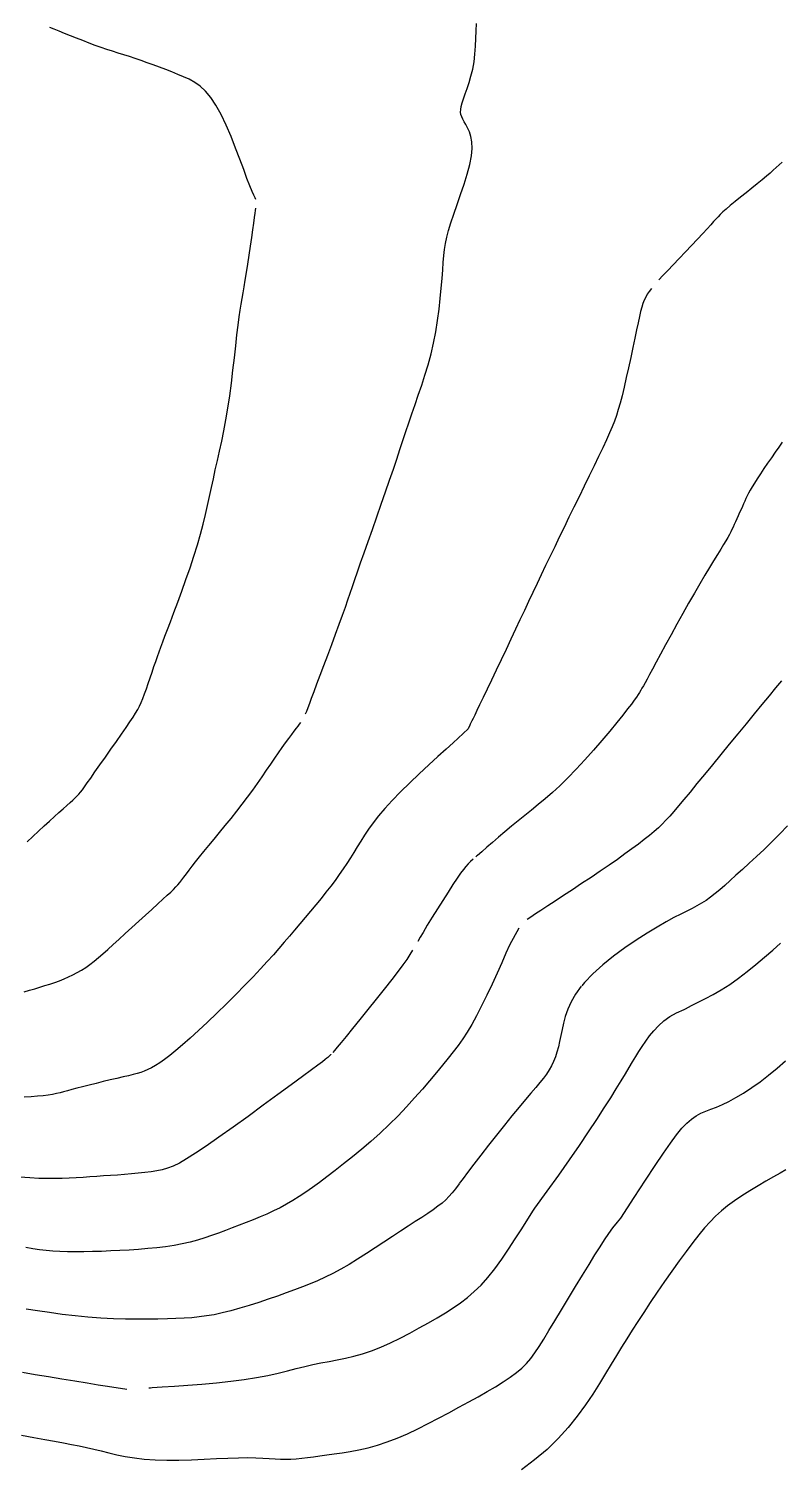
# Model space of a CAD drawing. Header units: millimetres. Extents: x 2235526 to 2245569, y 371981 to 382303.
# Drawn here: x 2242729.5 to 2242881.2, y 379472.9 to 379762.4 of the extents above; entities that cross this region are included whole.
import ezdxf

# ---------------------------------------------------------------- set-up
doc = ezdxf.new("R2010")
doc.units = ezdxf.units.MM
doc.linetypes.add('CONTI', pattern=[0])
for name, color, linetype, transparency in [('145', 10, 'CONTI', 0.7), ('147', 10, 'CONTI', 0.7), ('149', 10, 'CONTI', 0.7), ('151', 10, 'CONTI', 0.7), ('153', 10, 'CONTI', 0.7), ('155', 10, 'CONTI', 0.7), ('157', 10, 'CONTI', 0.7), ('159', 10, 'CONTI', 0.7), ('161', 10, 'CONTI', 0.7)]:
    doc.layers.add(name, color=color, linetype=linetype, transparency=transparency)

msp = doc.modelspace()

# ---------------------------------------------------------------- linework, layer by layer
at = {"layer": '145', "elevation": 145}
msp.add_lwpolyline([(2242882.28, 379532.25), (2242881.14, 379531.61), (2242879.78, 379530.85), (2242878.27, 379529.98), (2242876.66, 379529.02), (2242875.01, 379528.02), (2242873.41, 379526.99), (2242871.89, 379525.97), (2242870.52, 379524.97), (2242869.27, 379523.96), (2242868.11, 379522.9), (2242866.98, 379521.78), (2242865.86, 379520.54), (2242864.71, 379519.15), (2242863.48, 379517.58), (2242862.14, 379515.81), (2242860.73, 379513.87), (2242859.26, 379511.82), (2242857.78, 379509.7), (2242856.32, 379507.58), (2242854.92, 379505.49), (2242853.59, 379503.5), (2242852.38, 379501.64), (2242851.25, 379499.89), (2242850.18, 379498.19), (2242849.14, 379496.51), (2242848.1, 379494.81), (2242847.03, 379493.05), (2242845.89, 379491.17), (2242844.66, 379489.16), (2242843.32, 379487.03), (2242841.84, 379484.82), (2242840.2, 379482.56), (2242838.38, 379480.29), (2242836.34, 379478.05), (2242834.09, 379475.86), (2242831.59, 379473.76), (2242828.93, 379471.77)], dxfattribs=at)
at = {"layer": '147'}
msp.add_lwpolyline([(2242849, 379522.53), (2242851.69, 379526.65), (2242853.98, 379530.16), (2242855.93, 379533.13), (2242857.58, 379535.62), (2242858.99, 379537.66), (2242860.21, 379539.32), (2242861.3, 379540.64), (2242862.29, 379541.68), (2242863.25, 379542.5), (2242864.2, 379543.14), (2242865.15, 379543.65), (2242866.13, 379544.08), (2242867.16, 379544.48), (2242868.27, 379544.91), (2242869.47, 379545.41), (2242870.77, 379546.03), (2242872.21, 379546.81), (2242873.75, 379547.75), (2242875.38, 379548.83), (2242877.06, 379550.03), (2242878.77, 379551.34), (2242880.49, 379552.75), (2242882.18, 379554.22)], dxfattribs=at)
at = {"layer": '147', "elevation": 147}
msp.add_lwpolyline([(2242728.05, 379478.73), (2242730.52, 379478.26), (2242732.74, 379477.85), (2242734.72, 379477.49), (2242736.51, 379477.17), (2242738.15, 379476.86), (2242739.68, 379476.55), (2242741.16, 379476.24), (2242742.62, 379475.91), (2242744.11, 379475.55), (2242745.65, 379475.16), (2242747.27, 379474.79), (2242748.99, 379474.43), (2242750.84, 379474.13), (2242752.83, 379473.88), (2242755, 379473.73), (2242757.35, 379473.67), (2242759.83, 379473.69), (2242762.38, 379473.77), (2242764.91, 379473.88), (2242767.38, 379474), (2242769.71, 379474.11), (2242771.83, 379474.18), (2242773.69, 379474.2), (2242775.32, 379474.17), (2242776.76, 379474.1), (2242778.04, 379474.03), (2242779.21, 379473.96), (2242780.3, 379473.9), (2242781.36, 379473.88), (2242782.42, 379473.91), (2242783.5, 379473.98), (2242784.61, 379474.09), (2242785.77, 379474.23), (2242786.99, 379474.39), (2242788.28, 379474.58), (2242789.67, 379474.77), (2242791.15, 379474.97), (2242792.72, 379475.2), (2242794.39, 379475.47), (2242796.14, 379475.8), (2242797.97, 379476.21), (2242799.87, 379476.73), (2242801.83, 379477.37), (2242803.85, 379478.14), (2242805.92, 379479.03), (2242808.01, 379480.01), (2242810.11, 379481.06), (2242812.21, 379482.15), (2242814.28, 379483.26), (2242816.31, 379484.36), (2242818.29, 379485.44), (2242820.19, 379486.49), (2242822, 379487.51), (2242823.69, 379488.5), (2242825.26, 379489.47), (2242826.68, 379490.42), (2242827.93, 379491.35), (2242829.01, 379492.26), (2242829.95, 379493.2), (2242830.81, 379494.21), (2242831.65, 379495.33), (2242832.5, 379496.61), (2242833.43, 379498.09), (2242834.48, 379499.82), (2242835.68, 379501.82), (2242837.02, 379504.03), (2242838.42, 379506.35), (2242839.85, 379508.71), (2242841.25, 379511.01), (2242842.57, 379513.17), (2242843.76, 379515.1), (2242844.78, 379516.74), (2242845.69, 379518.14), (2242846.53, 379519.39), (2242847.39, 379520.56), (2242848.31, 379521.72), (2242849, 379522.53)], dxfattribs=at)
at = {"layer": '149', "elevation": 149}
for points in [[(2242861.76, 379564.6), (2242862.02, 379564.74), (2242863.23, 379565.37), (2242864.58, 379566.04), (2242866.04, 379566.78), (2242867.59, 379567.62), (2242869.24, 379568.57), (2242870.94, 379569.65), (2242872.7, 379570.89), (2242874.48, 379572.24), (2242876.25, 379573.67), (2242877.98, 379575.12), (2242879.65, 379576.56), (2242881.21, 379577.94)], [(2242753.77, 379488.28), (2242754.07, 379488.3), (2242754.39, 379488.32), (2242756.45, 379488.45), (2242758.89, 379488.61), (2242761.6, 379488.81), (2242764.47, 379489.03), (2242767.4, 379489.3), (2242770.29, 379489.61), (2242773.01, 379489.97), (2242775.49, 379490.37), (2242777.75, 379490.8), (2242779.81, 379491.26), (2242781.72, 379491.72), (2242783.5, 379492.17), (2242785.2, 379492.59), (2242786.85, 379492.97), (2242788.48, 379493.3), (2242790.11, 379493.61), (2242791.75, 379493.91), (2242793.41, 379494.25), (2242795.11, 379494.65), (2242796.86, 379495.13), (2242798.67, 379495.74), (2242800.56, 379496.48), (2242802.49, 379497.34), (2242804.44, 379498.29), (2242806.39, 379499.3), (2242808.31, 379500.35), (2242810.16, 379501.4), (2242811.92, 379502.43), (2242813.57, 379503.42), (2242815.13, 379504.4), (2242816.61, 379505.41), (2242818.03, 379506.49), (2242819.42, 379507.68), (2242820.78, 379509.02), (2242822.16, 379510.55), (2242823.54, 379512.3), (2242824.94, 379514.22), (2242826.32, 379516.25), (2242827.67, 379518.32), (2242828.98, 379520.36), (2242830.22, 379522.33), (2242831.38, 379524.14), (2242831.64, 379524.53)], [(2242728.27, 379491.42), (2242730.81, 379490.98), (2242733.48, 379490.54), (2242736.19, 379490.09), (2242738.84, 379489.66), (2242741.32, 379489.26), (2242743.54, 379488.9), (2242745.4, 379488.6), (2242749.33, 379487.99)]]:
    msp.add_lwpolyline(points, dxfattribs=at)
at = {"layer": '149'}
msp.add_lwpolyline([(2242831.64, 379524.53), (2242834.12, 379527.92), (2242836.45, 379531.16), (2242838.62, 379534.25), (2242840.63, 379537.17), (2242842.46, 379539.9), (2242844.13, 379542.42), (2242845.62, 379544.73), (2242846.93, 379546.79), (2242848.06, 379548.6), (2242849.04, 379550.2), (2242849.9, 379551.61), (2242850.66, 379552.87), (2242851.35, 379554.02), (2242852, 379555.09), (2242852.64, 379556.13), (2242853.3, 379557.16), (2242854, 379558.21), (2242854.77, 379559.27), (2242855.62, 379560.31), (2242856.57, 379561.33), (2242857.64, 379562.29), (2242858.85, 379563.16), (2242860.22, 379563.94), (2242861.76, 379564.6)], dxfattribs=at)
at = {"layer": '151', "elevation": 151}
for points in [[(2242882.63, 379601.66), (2242881.05, 379600), (2242879.46, 379598.41), (2242877.89, 379596.89), (2242876.36, 379595.45), (2242874.89, 379594.09), (2242873.5, 379592.82), (2242872.2, 379591.66), (2242871.02, 379590.59), (2242869.94, 379589.63), (2242868.93, 379588.76), (2242867.98, 379587.97), (2242867.07, 379587.25), (2242866.17, 379586.61), (2242865.27, 379586.03), (2242864.34, 379585.5), (2242863.36, 379584.98), (2242862.27, 379584.43), (2242861.07, 379583.83), (2242859.7, 379583.12), (2242858.13, 379582.26), (2242856.34, 379581.23), (2242854.31, 379579.99), (2242852.1, 379578.57), (2242849.81, 379577), (2242847.53, 379575.32), (2242845.35, 379573.58), (2242843.36, 379571.81), (2242841.64, 379570.04), (2242841.37, 379569.72), (2242841.1, 379569.4)], [(2242840.99, 379569.27), (2242839.84, 379567.67), (2242838.95, 379566.13), (2242838.28, 379564.64), (2242837.78, 379563.21), (2242837.41, 379561.84), (2242837.12, 379560.55), (2242836.88, 379559.35), (2242836.63, 379558.15), (2242836.37, 379557.04), (2242836.08, 379556), (2242835.77, 379555.03), (2242835.41, 379554.11), (2242835.01, 379553.24), (2242834.54, 379552.4), (2242834, 379551.58), (2242833.38, 379550.74), (2242832.65, 379549.84), (2242831.81, 379548.85), (2242830.84, 379547.73), (2242829.73, 379546.43), (2242828.46, 379544.92), (2242827.02, 379543.17), (2242825.48, 379541.26), (2242823.87, 379539.24), (2242822.27, 379537.21), (2242820.72, 379535.23), (2242819.3, 379533.38), (2242818.06, 379531.74), (2242817.14, 379530.51), (2242816.37, 379529.47)], [(2242816.35, 379529.45), (2242815.59, 379528.44), (2242814.93, 379527.6), (2242814.3, 379526.87), (2242813.65, 379526.21), (2242812.91, 379525.56), (2242812.08, 379524.91), (2242811.11, 379524.21), (2242810.02, 379523.47), (2242808.82, 379522.66), (2242807.49, 379521.8), (2242806.06, 379520.87), (2242804.53, 379519.87), (2242802.89, 379518.79), (2242801.18, 379517.67), (2242799.43, 379516.51), (2242797.65, 379515.36), (2242795.88, 379514.24), (2242794.14, 379513.18), (2242792.46, 379512.21), (2242790.86, 379511.34), (2242789.31, 379510.57), (2242787.79, 379509.87), (2242786.28, 379509.23), (2242784.73, 379508.62), (2242783.14, 379508.02), (2242781.46, 379507.41), (2242779.68, 379506.78), (2242777.82, 379506.14), (2242775.93, 379505.5), (2242774.02, 379504.89), (2242772.13, 379504.32), (2242770.3, 379503.81), (2242768.56, 379503.38), (2242766.94, 379503.03), (2242765.39, 379502.77), (2242763.89, 379502.57), (2242762.39, 379502.43), (2242760.85, 379502.33), (2242759.22, 379502.26), (2242757.48, 379502.2), (2242755.58, 379502.15), (2242753.53, 379502.12), (2242751.35, 379502.1), (2242749.03, 379502.13), (2242746.6, 379502.2), (2242744.06, 379502.33), (2242741.43, 379502.53), (2242738.86, 379502.79), (2242736.27, 379503.1), (2242733.72, 379503.45), (2242731.26, 379503.81), (2242728.96, 379504.18)]]:
    msp.add_lwpolyline(points, dxfattribs=at)
at = {"layer": '153', "elevation": 153}
for points in [[(2242881.38, 379630.91), (2242880.21, 379629.48), (2242878.88, 379627.86), (2242877.43, 379626.1), (2242875.87, 379624.2), (2242874.24, 379622.22), (2242872.56, 379620.17), (2242870.85, 379618.08), (2242869.14, 379616), (2242867.47, 379613.96), (2242865.86, 379612), (2242864.34, 379610.15), (2242862.94, 379608.46), (2242861.7, 379606.95), (2242860.63, 379605.66), (2242859.7, 379604.56), (2242858.87, 379603.61), (2242858.09, 379602.77), (2242857.34, 379602), (2242856.56, 379601.26), (2242855.71, 379600.51), (2242854.76, 379599.71), (2242853.7, 379598.86), (2242852.53, 379597.96), (2242851.23, 379597), (2242849.82, 379595.97), (2242848.28, 379594.88), (2242846.62, 379593.73), (2242844.83, 379592.51), (2242842.97, 379591.25), (2242841.07, 379589.99), (2242839.2, 379588.75), (2242837.4, 379587.56), (2242835.73, 379586.46), (2242834.23, 379585.48), (2242832.87, 379584.59), (2242831.75, 379583.86), (2242830.83, 379583.25), (2242830.09, 379582.75)], [(2242828.37, 379580.99), (2242826.51, 379577.55), (2242825.8, 379575.93), (2242824.95, 379574.02), (2242824.01, 379571.91), (2242823, 379569.7), (2242821.95, 379567.47), (2242820.9, 379565.32), (2242819.88, 379563.34), (2242818.92, 379561.6), (2242818, 379560.05), (2242817.08, 379558.65), (2242816.15, 379557.34), (2242815.18, 379556.06), (2242814.14, 379554.75), (2242813.01, 379553.37), (2242811.76, 379551.86), (2242810.4, 379550.23), (2242808.94, 379548.53), (2242807.38, 379546.76), (2242805.74, 379544.97), (2242804.02, 379543.17), (2242802.25, 379541.39), (2242800.42, 379539.67), (2242798.56, 379538), (2242796.69, 379536.4), (2242794.85, 379534.88), (2242793.05, 379533.44), (2242791.32, 379532.09), (2242789.69, 379530.85), (2242788.16, 379529.71), (2242786.74, 379528.67), (2242785.39, 379527.73), (2242784.09, 379526.86), (2242782.81, 379526.05), (2242781.54, 379525.31), (2242780.26, 379524.62), (2242778.93, 379523.96), (2242777.57, 379523.34), (2242776.18, 379522.74), (2242774.78, 379522.17), (2242773.37, 379521.62), (2242771.96, 379521.08), (2242770.57, 379520.54), (2242769.19, 379520.01), (2242767.81, 379519.5), (2242766.42, 379518.99), (2242765.01, 379518.52), (2242763.56, 379518.07), (2242762.06, 379517.67), (2242760.49, 379517.31), (2242758.84, 379517), (2242757.12, 379516.75), (2242755.35, 379516.53), (2242753.53, 379516.36), (2242751.68, 379516.21), (2242749.8, 379516.08), (2242747.92, 379515.98), (2242746.05, 379515.89), (2242744.19, 379515.81), (2242742.38, 379515.75), (2242740.61, 379515.72), (2242738.91, 379515.71), (2242737.3, 379515.73), (2242735.79, 379515.77), (2242734.38, 379515.86), (2242733.04, 379515.98), (2242731.71, 379516.14), (2242730.35, 379516.34), (2242728.9, 379516.58)]]:
    msp.add_lwpolyline(points, dxfattribs=at)
at = {"layer": '155', "elevation": 155}
for points in [[(2242881.54, 379679.02), (2242880.85, 379678.03), (2242880.12, 379676.98), (2242879.36, 379675.88), (2242878.6, 379674.78), (2242877.86, 379673.69), (2242877.15, 379672.64), (2242876.51, 379671.66), (2242875.94, 379670.78), (2242875.47, 379670.01), (2242875.08, 379669.34), (2242874.75, 379668.74), (2242874.48, 379668.2), (2242874.23, 379667.68), (2242874, 379667.16), (2242873.76, 379666.62), (2242873.5, 379666.05), (2242873.23, 379665.44), (2242872.95, 379664.81), (2242872.67, 379664.18), (2242872.39, 379663.56), (2242872.12, 379662.96), (2242871.86, 379662.41), (2242871.63, 379661.9), (2242871.4, 379661.42), (2242871.16, 379660.93), (2242870.88, 379660.41), (2242870.56, 379659.83), (2242870.17, 379659.16), (2242869.7, 379658.37), (2242869.13, 379657.43), (2242868.46, 379656.35), (2242867.69, 379655.12), (2242866.84, 379653.73), (2242865.91, 379652.18), (2242864.9, 379650.47), (2242863.81, 379648.6), (2242862.66, 379646.58), (2242861.48, 379644.46), (2242860.29, 379642.3), (2242859.12, 379640.18), (2242858.02, 379638.15), (2242857, 379636.28), (2242856.11, 379634.63), (2242855.37, 379633.26), (2242854.76, 379632.14), (2242854.26, 379631.24), (2242853.86, 379630.51), (2242853.52, 379629.91), (2242853.24, 379629.42), (2242852.99, 379628.98), (2242852.75, 379628.56), (2242852.48, 379628.12), (2242852.14, 379627.6), (2242851.7, 379626.98), (2242851.12, 379626.2), (2242850.35, 379625.21), (2242849.37, 379623.98), (2242848.15, 379622.47), (2242846.73, 379620.75), (2242845.15, 379618.87), (2242843.46, 379616.92), (2242841.72, 379614.96), (2242839.98, 379613.06), (2242838.29, 379611.31), (2242836.68, 379609.74), (2242835.16, 379608.34), (2242833.7, 379607.08), (2242832.3, 379605.92), (2242830.93, 379604.82), (2242829.58, 379603.75), (2242828.24, 379602.68), (2242826.89, 379601.57), (2242825.56, 379600.46), (2242824.28, 379599.35), (2242823.06, 379598.29), (2242821.93, 379597.31), (2242820.92, 379596.42), (2242820.05, 379595.67), (2242819.87, 379595.51), (2242819.7, 379595.36)], [(2242819.21, 379594.94), (2242818.67, 379594.45), (2242818.18, 379593.98), (2242817.71, 379593.47), (2242817.21, 379592.85), (2242816.65, 379592.08), (2242815.96, 379591.09), (2242815.1, 379589.79), (2242814.11, 379588.27), (2242813.06, 379586.61), (2242811.97, 379584.89), (2242810.92, 379583.19), (2242809.93, 379581.58), (2242809.07, 379580.14), (2242808.49, 379579.15), (2242807.99, 379578.29)], [(2242806.95, 379576.53), (2242806.4, 379575.66), (2242805.77, 379574.71), (2242805, 379573.63), (2242804.05, 379572.34), (2242802.75, 379570.63), (2242801.24, 379568.71), (2242799.62, 379566.65), (2242797.96, 379564.58), (2242796.34, 379562.57), (2242794.85, 379560.74), (2242793.57, 379559.17), (2242792.54, 379557.91), (2242791.77, 379556.99), (2242791.22, 379556.34), (2242790.85, 379555.91)], [(2242790.5, 379555.53), (2242790.44, 379555.47), (2242790.39, 379555.42), (2242789.96, 379554.99), (2242789.87, 379554.91), (2242789.69, 379554.76), (2242789.35, 379554.49), (2242788.76, 379554.05), (2242787.85, 379553.37), (2242786.55, 379552.4), (2242784.78, 379551.09), (2242782.49, 379549.4), (2242779.8, 379547.43), (2242776.84, 379545.27), (2242773.77, 379543.04), (2242770.73, 379540.85), (2242767.85, 379538.81), (2242765.28, 379537.03), (2242763.14, 379535.59), (2242761.37, 379534.48), (2242759.9, 379533.63), (2242758.64, 379533.02), (2242757.52, 379532.58), (2242756.46, 379532.27), (2242755.38, 379532.04), (2242754.2, 379531.85), (2242752.94, 379531.69), (2242751.62, 379531.55), (2242750.24, 379531.42), (2242748.84, 379531.31), (2242747.42, 379531.21), (2242746.01, 379531.11), (2242744.61, 379531.01), (2242743.24, 379530.91), (2242741.86, 379530.82), (2242740.49, 379530.73), (2242739.1, 379530.65), (2242737.69, 379530.58), (2242736.25, 379530.53), (2242734.77, 379530.5), (2242733.22, 379530.49), (2242731.55, 379530.53), (2242729.73, 379530.61), (2242727.72, 379530.76)]]:
    msp.add_lwpolyline(points, dxfattribs=at)
at = {"layer": '157', "elevation": 157}
for points in [[(2242881.5, 379735.49), (2242880.9, 379734.96), (2242880.32, 379734.44), (2242879.73, 379733.89), (2242879.08, 379733.31), (2242878.34, 379732.67), (2242877.49, 379731.94), (2242876.5, 379731.13), (2242875.42, 379730.25), (2242874.28, 379729.34), (2242873.15, 379728.43), (2242872.06, 379727.55), (2242871.07, 379726.75), (2242870.23, 379726.04), (2242869.57, 379725.46), (2242869.04, 379724.96), (2242868.59, 379724.51), (2242868.17, 379724.04), (2242867.7, 379723.51), (2242867.14, 379722.87), (2242866.42, 379722.08), (2242865.51, 379721.09), (2242864.44, 379719.95), (2242863.25, 379718.7), (2242862.01, 379717.4), (2242860.76, 379716.09), (2242859.55, 379714.83), (2242858.44, 379713.67), (2242857.48, 379712.66), (2242856.66, 379711.77)], [(2242855.15, 379710.01), (2242854.7, 379709.42), (2242854.32, 379708.86), (2242854, 379708.3), (2242853.7, 379707.67), (2242853.43, 379707), (2242853.19, 379706.25), (2242852.96, 379705.37), (2242852.72, 379704.35), (2242852.45, 379703.13), (2242852.15, 379701.68), (2242851.79, 379699.98), (2242851.4, 379698.1), (2242850.97, 379696.1), (2242850.52, 379694.05), (2242850.07, 379692.04), (2242849.64, 379690.13), (2242849.22, 379688.4), (2242848.84, 379686.91), (2242848.47, 379685.6), (2242848.09, 379684.41), (2242847.69, 379683.27), (2242847.23, 379682.11), (2242846.7, 379680.88), (2242846.07, 379679.49), (2242845.33, 379677.91), (2242844.49, 379676.14), (2242843.57, 379674.23), (2242842.6, 379672.22), (2242841.59, 379670.14), (2242840.56, 379668.03), (2242839.53, 379665.93), (2242838.52, 379663.87), (2242837.54, 379661.84), (2242836.57, 379659.86), (2242835.63, 379657.92), (2242834.71, 379656.01), (2242833.81, 379654.14), (2242832.93, 379652.3), (2242832.07, 379650.49), (2242831.22, 379648.69), (2242830.37, 379646.89), (2242829.51, 379645.06), (2242828.63, 379643.2), (2242827.73, 379641.28), (2242826.79, 379639.3), (2242825.82, 379637.23), (2242824.82, 379635.13), (2242823.83, 379633.05), (2242822.88, 379631.05), (2242821.99, 379629.18), (2242821.19, 379627.5), (2242820.49, 379626.05), (2242819.94, 379624.89), (2242819.5, 379623.98), (2242819.17, 379623.29), (2242818.92, 379622.79), (2242818.74, 379622.42), (2242818.61, 379622.16), (2242818.52, 379621.96), (2242818.16, 379621.2), (2242815.14, 379618.35), (2242813.74, 379617.1), (2242812.08, 379615.6), (2242810.24, 379613.92), (2242808.31, 379612.14), (2242806.38, 379610.3), (2242804.52, 379608.48), (2242802.82, 379606.73), (2242801.35, 379605.12), (2242800.1, 379603.63), (2242799.02, 379602.25), (2242798.09, 379600.95), (2242797.27, 379599.73), (2242796.52, 379598.56), (2242795.81, 379597.42), (2242795.11, 379596.29), (2242794.41, 379595.18), (2242793.69, 379594.06), (2242792.94, 379592.94), (2242792.16, 379591.8), (2242791.33, 379590.64), (2242790.44, 379589.45), (2242789.49, 379588.23), (2242788.49, 379586.98), (2242787.44, 379585.7), (2242786.37, 379584.42), (2242785.29, 379583.14), (2242784.21, 379581.87), (2242783.15, 379580.62), (2242782.11, 379579.4), (2242781.07, 379578.17), (2242780, 379576.93), (2242778.87, 379575.63), (2242777.64, 379574.26), (2242776.29, 379572.8), (2242774.79, 379571.2), (2242773.11, 379569.47), (2242771.3, 379567.63), (2242769.41, 379565.75), (2242767.49, 379563.88), (2242765.59, 379562.06), (2242763.77, 379560.35), (2242762.08, 379558.8), (2242760.56, 379557.46), (2242759.2, 379556.31), (2242757.99, 379555.34), (2242756.91, 379554.52), (2242755.94, 379553.85), (2242755.07, 379553.3), (2242754.27, 379552.84), (2242753.54, 379552.47), (2242752.83, 379552.17), (2242752.12, 379551.91), (2242751.37, 379551.68), (2242750.55, 379551.47), (2242749.62, 379551.24), (2242748.55, 379550.99), (2242747.32, 379550.7), (2242745.96, 379550.38), (2242744.54, 379550.04), (2242743.1, 379549.69), (2242741.69, 379549.34), (2242740.37, 379549.01), (2242739.19, 379548.7), (2242738.19, 379548.43), (2242737.33, 379548.19), (2242736.56, 379547.98), (2242735.84, 379547.79), (2242735.11, 379547.63), (2242734.32, 379547.48), (2242733.44, 379547.34), (2242732.41, 379547.21), (2242731.25, 379547.09), (2242729.98, 379546.98), (2242728.62, 379546.89)]]:
    msp.add_lwpolyline(points, dxfattribs=at)
at = {"layer": '159', "elevation": 159}
for points in [[(2242785.37, 379624.22), (2242785.6, 379624.78), (2242785.87, 379625.48), (2242786.2, 379626.35), (2242786.59, 379627.42), (2242787.08, 379628.73), (2242787.66, 379630.29), (2242788.33, 379632.05), (2242789.07, 379634.01), (2242789.85, 379636.09), (2242790.65, 379638.22), (2242791.43, 379640.32), (2242792.18, 379642.33), (2242792.85, 379644.16), (2242793.42, 379645.78), (2242793.92, 379647.22), (2242794.39, 379648.58), (2242794.84, 379649.92), (2242795.32, 379651.33), (2242795.84, 379652.88), (2242796.46, 379654.66), (2242797.17, 379656.71), (2242797.98, 379658.99), (2242798.85, 379661.43), (2242799.74, 379663.95), (2242800.64, 379666.5), (2242801.51, 379669), (2242802.33, 379671.37), (2242803.08, 379673.57), (2242803.76, 379675.61), (2242804.39, 379677.54), (2242805, 379679.38), (2242805.59, 379681.17), (2242806.18, 379682.95), (2242806.8, 379684.76), (2242807.45, 379686.62), (2242808.12, 379688.54), (2242808.8, 379690.52), (2242809.46, 379692.56), (2242810.09, 379694.66), (2242810.68, 379696.82), (2242811.2, 379699.03), (2242811.64, 379701.3), (2242812.01, 379703.59), (2242812.31, 379705.85), (2242812.55, 379708.04), (2242812.75, 379710.12), (2242812.91, 379712.05), (2242813.04, 379713.78), (2242813.16, 379715.3), (2242813.27, 379716.65), (2242813.41, 379717.9), (2242813.6, 379719.12), (2242813.85, 379720.38), (2242814.2, 379721.74), (2242814.67, 379723.28), (2242815.26, 379725.03), (2242815.94, 379726.96), (2242816.65, 379729), (2242817.35, 379731.06), (2242817.97, 379733.09), (2242818.48, 379735.02), (2242818.82, 379736.77), (2242818.95, 379738.29), (2242818.9, 379739.59), (2242818.71, 379740.69), (2242818.42, 379741.63), (2242818.07, 379742.42), (2242817.7, 379743.1), (2242817.36, 379743.67), (2242817.08, 379744.19), (2242816.87, 379744.66), (2242816.73, 379745.12), (2242816.66, 379745.6), (2242816.68, 379746.13), (2242816.78, 379746.74), (2242816.97, 379747.45), (2242817.25, 379748.3), (2242817.59, 379749.28), (2242817.97, 379750.37), (2242818.36, 379751.57), (2242818.74, 379752.88), (2242819.09, 379754.28), (2242819.36, 379755.75), (2242819.55, 379757.3), (2242819.68, 379758.88), (2242819.75, 379760.47), (2242819.79, 379762.02), (2242819.83, 379763.5)], [(2242728.58, 379568.13), (2242729.67, 379568.47), (2242730.74, 379568.79), (2242731.78, 379569.1), (2242732.79, 379569.41), (2242733.78, 379569.72), (2242734.75, 379570.04), (2242735.7, 379570.39), (2242736.63, 379570.75), (2242737.54, 379571.15), (2242738.43, 379571.57), (2242739.31, 379572.03), (2242740.17, 379572.53), (2242741.02, 379573.08), (2242741.86, 379573.68), (2242742.7, 379574.33), (2242743.57, 379575.05), (2242744.49, 379575.84), (2242745.47, 379576.72), (2242746.53, 379577.68), (2242747.69, 379578.74), (2242748.97, 379579.9), (2242750.32, 379581.12), (2242751.7, 379582.38), (2242753.06, 379583.61), (2242754.36, 379584.79), (2242755.56, 379585.88), (2242756.6, 379586.84), (2242757.46, 379587.63), (2242758.15, 379588.28), (2242758.72, 379588.83), (2242759.19, 379589.32), (2242759.6, 379589.77), (2242759.99, 379590.23), (2242760.39, 379590.73), (2242760.82, 379591.3), (2242761.32, 379591.94), (2242761.87, 379592.67), (2242762.49, 379593.49), (2242763.19, 379594.4), (2242763.98, 379595.4), (2242764.86, 379596.49), (2242765.84, 379597.68), (2242766.9, 379598.96), (2242768.01, 379600.3), (2242769.16, 379601.7), (2242770.33, 379603.12), (2242771.48, 379604.57), (2242772.6, 379606.01), (2242773.67, 379607.44), (2242774.7, 379608.84), (2242775.67, 379610.21), (2242776.6, 379611.55), (2242777.49, 379612.84), (2242778.33, 379614.08), (2242779.14, 379615.26), (2242779.92, 379616.37), (2242780.66, 379617.41), (2242781.35, 379618.38), (2242781.99, 379619.26), (2242782.57, 379620.05), (2242783.08, 379620.74), (2242783.52, 379621.32), (2242783.86, 379621.77), (2242784.15, 379622.14), (2242784.39, 379622.46)]]:
    msp.add_lwpolyline(points, dxfattribs=at)
at = {"layer": '161', "elevation": 161}
for points in [[(2242775.36, 379727.97), (2242775.18, 379728.3), (2242774.93, 379728.82), (2242774.59, 379729.6), (2242774.13, 379730.72), (2242773.54, 379732.24), (2242772.88, 379734.03), (2242772.11, 379736.1), (2242771.26, 379738.36), (2242770.33, 379740.69), (2242769.35, 379742.98), (2242768.32, 379745.13), (2242767.28, 379747.02), (2242766.23, 379748.58), (2242765.17, 379749.82), (2242764.1, 379750.81), (2242763.01, 379751.59), (2242761.9, 379752.22), (2242760.76, 379752.74), (2242759.59, 379753.22), (2242758.38, 379753.7), (2242757.15, 379754.17), (2242755.9, 379754.64), (2242754.65, 379755.11), (2242753.41, 379755.56), (2242752.18, 379755.99), (2242750.98, 379756.4), (2242749.82, 379756.79), (2242748.68, 379757.15), (2242747.55, 379757.51), (2242746.43, 379757.87), (2242745.29, 379758.25), (2242744.13, 379758.64), (2242742.93, 379759.07), (2242741.68, 379759.53), (2242740.41, 379760.02), (2242739.14, 379760.51), (2242737.91, 379761.01), (2242736.72, 379761.48), (2242735.62, 379761.93), (2242734.62, 379762.32), (2242733.74, 379762.66)], [(2242729.17, 379598.44), (2242730.34, 379599.51), (2242731.5, 379600.58), (2242732.62, 379601.62), (2242733.69, 379602.61), (2242734.69, 379603.51), (2242735.6, 379604.33), (2242736.44, 379605.07), (2242737.19, 379605.73), (2242737.85, 379606.32), (2242738.42, 379606.84), (2242738.91, 379607.29), (2242739.31, 379607.68), (2242739.65, 379608.05), (2242739.98, 379608.45), (2242740.35, 379608.93), (2242740.78, 379609.53), (2242741.32, 379610.29), (2242742.01, 379611.28), (2242742.87, 379612.51), (2242743.88, 379613.94), (2242744.97, 379615.48), (2242746.1, 379617.08), (2242747.21, 379618.66), (2242748.25, 379620.15), (2242749.17, 379621.48), (2242749.94, 379622.6), (2242750.56, 379623.54), (2242751.07, 379624.35), (2242751.5, 379625.08), (2242751.86, 379625.79), (2242752.19, 379626.52), (2242752.52, 379627.33), (2242752.88, 379628.26), (2242753.25, 379629.29), (2242753.63, 379630.38), (2242754.02, 379631.51), (2242754.4, 379632.64), (2242754.78, 379633.75), (2242755.14, 379634.8), (2242755.48, 379635.78), (2242755.82, 379636.73), (2242756.17, 379637.69), (2242756.56, 379638.73), (2242756.99, 379639.9), (2242757.5, 379641.24), (2242758.1, 379642.82), (2242758.8, 379644.67), (2242759.57, 379646.74), (2242760.39, 379648.97), (2242761.23, 379651.31), (2242762.06, 379653.69), (2242762.85, 379656.04), (2242763.56, 379658.32), (2242764.18, 379660.46), (2242764.71, 379662.49), (2242765.18, 379664.42), (2242765.6, 379666.28), (2242765.99, 379668.09), (2242766.37, 379669.88), (2242766.76, 379671.66), (2242767.16, 379673.47), (2242767.59, 379675.32), (2242768.02, 379677.23), (2242768.45, 379679.22), (2242768.88, 379681.31), (2242769.3, 379683.52), (2242769.69, 379685.87), (2242770.06, 379688.35), (2242770.4, 379690.93), (2242770.72, 379693.52), (2242771.01, 379696.05), (2242771.28, 379698.46), (2242771.53, 379700.68), (2242771.76, 379702.63), (2242771.97, 379704.28), (2242772.17, 379705.67), (2242772.37, 379706.89), (2242772.56, 379708.02), (2242772.76, 379709.14), (2242772.97, 379710.34), (2242773.2, 379711.69), (2242773.45, 379713.24), (2242773.72, 379714.96), (2242773.99, 379716.76), (2242774.25, 379718.56), (2242774.5, 379720.29), (2242774.73, 379721.87), (2242774.92, 379723.23), (2242775.08, 379724.35), (2242775.2, 379725.19), (2242775.29, 379725.79), (2242775.35, 379726.21)]]:
    msp.add_lwpolyline(points, dxfattribs=at)

doc.saveas('drawing.dxf')
